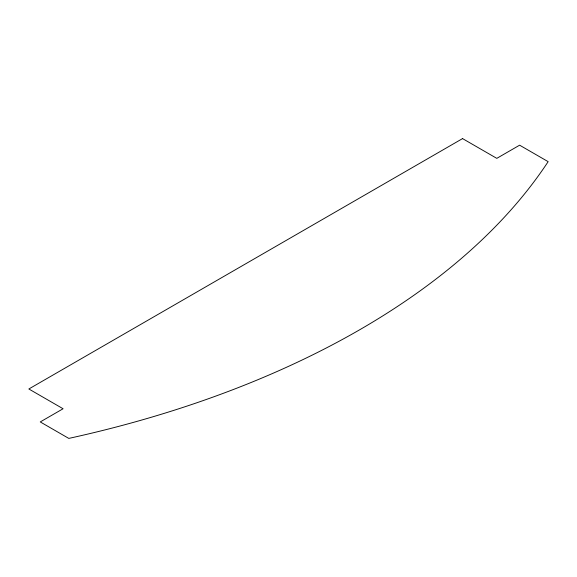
<?xml version="1.0" encoding="UTF-8"?>
<svg xmlns="http://www.w3.org/2000/svg" width="577" height="577" viewBox="0 0 577 577"><rect width="100%" height="100%" fill="white"/><g stroke="black" fill="none" stroke-linecap="round" stroke-linejoin="round"><path stroke-width="0.87" d="M462.552 138.595L28.85 388.985L63.088 408.754L40.26 421.931L68.793 438.405A827.209 477.583 0 0 0 548.15 161.654L519.617 145.18L496.79 158.358L462.552 138.595"/></g></svg>
